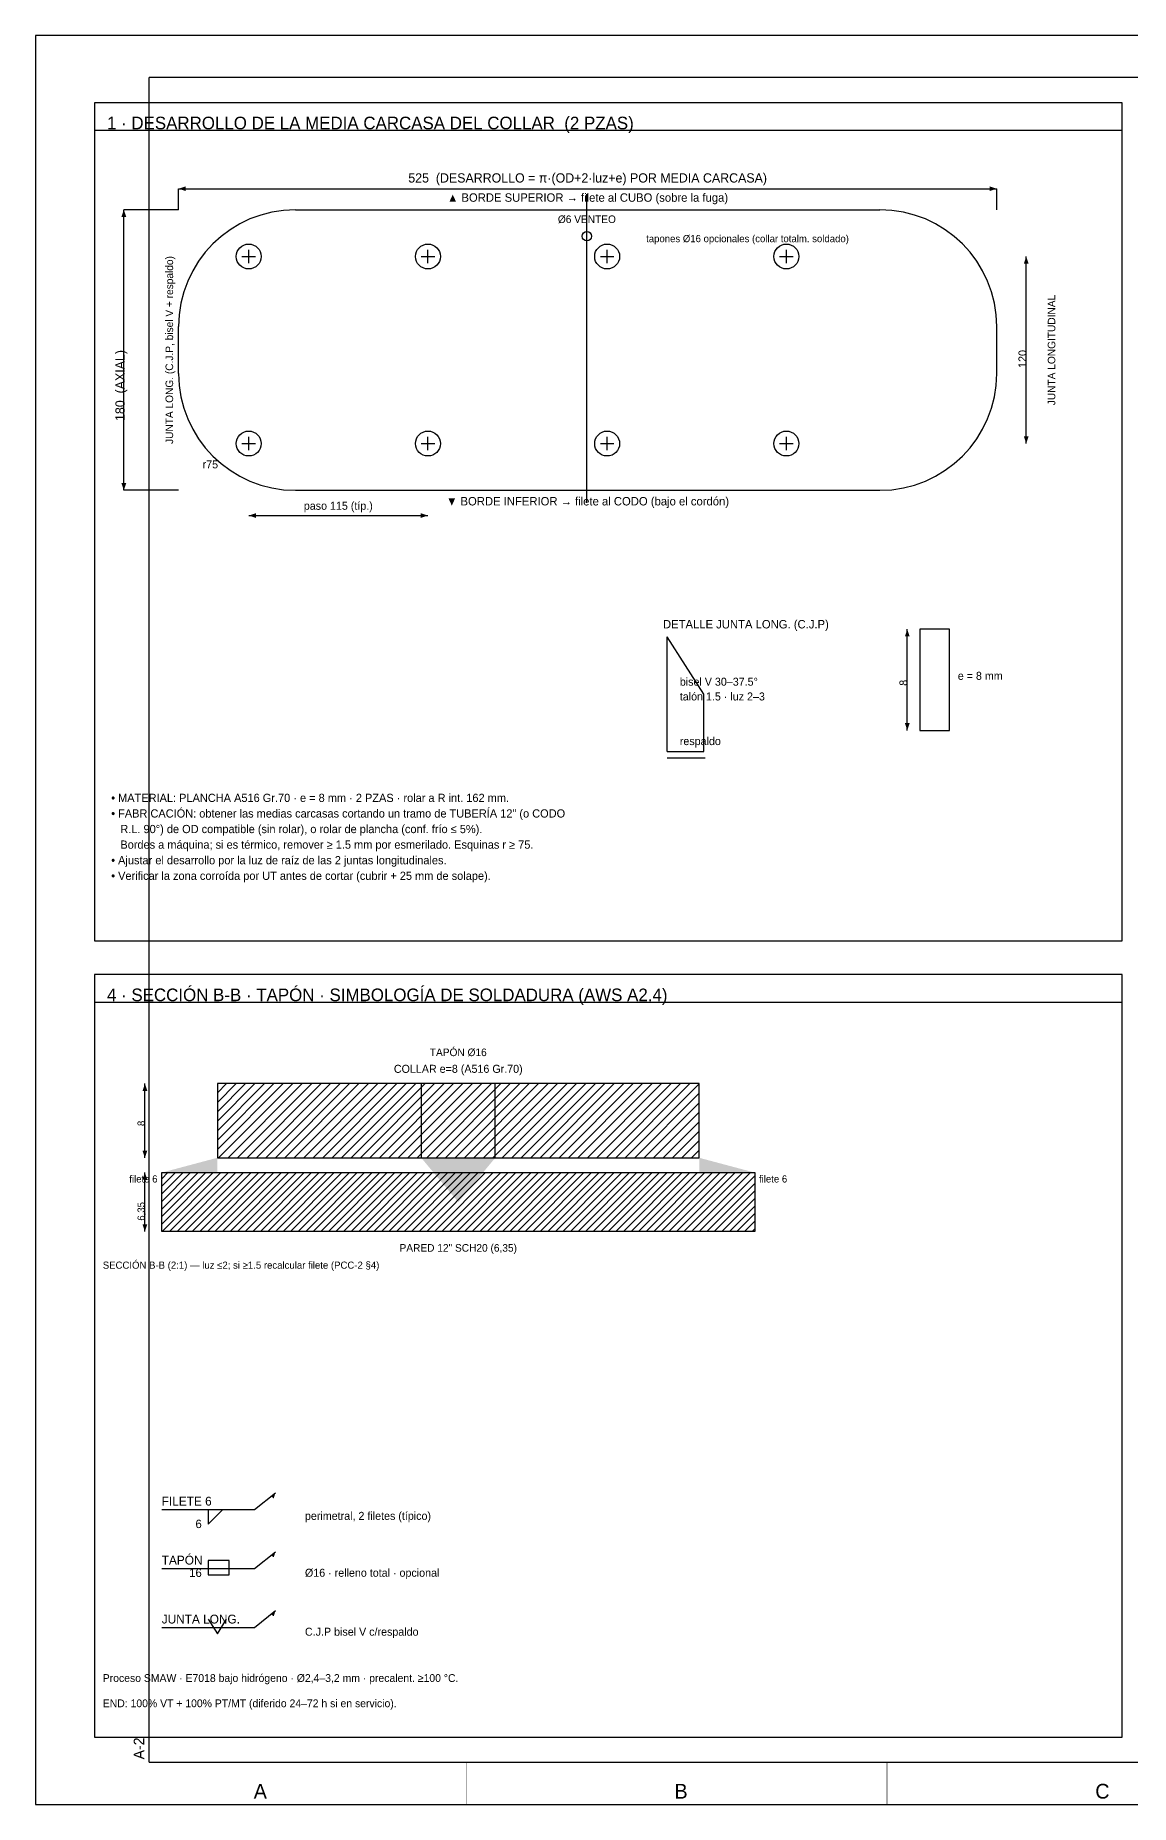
# Paper-space layout 'Title Block' of a CAD drawing. Header units: millimetres. Extents: x 0 to 639, y 0 to 420.
# Drawn here: x 0 to 260, y -0.1 to 420 of the extents above; entities that cross this region are included whole.
import ezdxf
from ezdxf.enums import TextEntityAlignment as Align

# ---------------------------------------------------------------- set-up
doc = ezdxf.new("R2010")
doc.units = ezdxf.units.MM
doc.header["$LTSCALE"] = 0.3
for name, color, linetype in [('FORMATO', 7, 'Continuous'), ('PA-AUX', 8, 'CONTINUOUS'), ('PA-COTA', 3, 'CONTINUOUS'), ('PA-EJE', 1, 'CONTINUOUS'), ('PA-FUGA', 1, 'CONTINUOUS'), ('PA-HATCH', 8, 'CONTINUOUS'), ('PA-OBJ', 7, 'CONTINUOUS'), ('PA-SOLD', 5, 'CONTINUOUS'), ('PA-TEXTO', 7, 'CONTINUOUS'), ('PA-TITULO', 5, 'CONTINUOUS')]:
    doc.layers.add(name, color=color, linetype=linetype)

psp = doc.layouts.new('Title Block')

# ---------------------------------------------------------------- hatches: boundary and pattern name
at = {"layer": 'PA-HATCH'}
h = psp.add_hatch(dxfattribs=at)
h.set_pattern_fill('ANSI31', scale=0.5)
h.paths.add_polyline_path([(43.2, 153.52), (157.6, 153.52), (157.6, 171.12), (43.2, 171.12)])
h = psp.add_hatch(dxfattribs=at)
h.set_pattern_fill('ANSI31', scale=0.4)
h.paths.add_polyline_path([(30, 150), (170.8, 150), (170.8, 136.03), (30, 136.03)])

# ---------------------------------------------------------------- linework, layer by layer
at = {"layer": 'FORMATO', "color": 6, "linetype": 'Continuous'}
for p, q in [((584, 410), (27, 410)), ((27, 10), (27, 410)), ((27, 10), (584, 10))]:
    psp.add_line(p, q, dxfattribs=at)
at = {"layer": 'FORMATO', "color": 1, "linetype": 'Continuous'}
psp.add_lwpolyline([(0, 0), (594, 0), (594, 420), (0, 420)], close=True, dxfattribs=at)
at = {"layer": 'FORMATO', "color": 2, "linetype": 'Continuous', "const_width": 0.1}
for points in [[(102.29, 10), (102.29, 0)], [(202.19, 10), (202.19, 0)]]:
    psp.add_lwpolyline(points, dxfattribs=at)
at = {"layer": 'PA-AUX', "color": 8}
for p, q in [((49.05, 367.5), (52.25, 367.5)), ((50.65, 365.9), (50.65, 369.1)), ((91.6, 367.5), (94.8, 367.5)), ((93.2, 365.9), (93.2, 369.1)), ((134.15, 367.5), (137.35, 367.5)), ((135.75, 365.9), (135.75, 369.1)), ((176.7, 367.5), (179.9, 367.5)), ((178.3, 365.9), (178.3, 369.1)), ((50.65, 321.5), (50.65, 324.7)), ((93.2, 321.5), (93.2, 324.7)), ((135.75, 321.5), (135.75, 324.7)), ((178.3, 321.5), (178.3, 324.7)), ((49.05, 323.1), (52.25, 323.1)), ((91.6, 323.1), (94.8, 323.1)), ((134.15, 323.1), (137.35, 323.1)), ((176.7, 323.1), (179.9, 323.1))]:
    psp.add_line(p, q, dxfattribs=at)
for centre in [(50.65, 367.5), (93.2, 367.5), (135.75, 367.5), (178.3, 367.5), (50.65, 323.1), (93.2, 323.1), (135.75, 323.1), (178.3, 323.1)]:
    psp.add_circle(centre, 2.96, dxfattribs=at)
at = {"layer": 'PA-COTA', "color": 3}
for p, q in [((34, 378.6), (34, 383.6)), ((34, 383.6), (228.25, 383.6)), ((228.25, 378.6), (228.25, 383.6)), ((34, 378.6), (21, 378.6)), ((21, 312), (21, 378.6)), ((235.25, 323.1), (235.25, 367.5)), ((34, 312), (21, 312)), ((50.65, 306), (93.2, 306)), ((207, 255), (207, 279)), ((26, 153.52), (26, 171.12)), ((26, 136.03), (26, 150))]:
    psp.add_line(p, q, dxfattribs=at)
for points in [[(34, 383.6), (35.71, 383.03), (35.71, 384.17)], [(228.25, 383.6), (226.54, 384.17), (226.54, 383.03)], [(21, 378.6), (20.43, 376.89), (21.57, 376.89)], [(235.25, 367.5), (234.68, 365.79), (235.82, 365.79)], [(235.25, 323.1), (235.82, 324.81), (234.68, 324.81)], [(21, 312), (21.57, 313.71), (20.43, 313.71)], [(50.65, 306), (52.36, 305.43), (52.36, 306.57)], [(93.2, 306), (91.49, 306.57), (91.49, 305.43)], [(207, 279), (206.43, 277.29), (207.57, 277.29)], [(207, 255), (207.57, 256.71), (206.43, 256.71)], [(26, 171.12), (25.43, 169.41), (26.57, 169.41)], [(26, 153.52), (26.57, 155.23), (25.43, 155.23)], [(26, 150), (25.43, 148.29), (26.57, 148.29)], [(26, 136.03), (26.57, 137.74), (25.43, 137.74)]]:
    psp.add_solid(points, dxfattribs=at)
at = {"layer": 'PA-EJE', "color": 1}
psp.add_line((130.94, 309.04), (130.94, 382.3), dxfattribs=at)
at = {"layer": 'PA-FUGA', "color": 1}
psp.add_circle((130.94, 372.31), 1.11, dxfattribs=at)
at = {"layer": 'PA-OBJ'}
for p, q in [((61.75, 378.6), (200.5, 378.6)), ((34, 339.75), (34, 350.85)), ((228.25, 339.75), (228.25, 350.85)), ((61.75, 312), (200.5, 312)), ((150, 250), (150, 277.2))]:
    psp.add_line(p, q, dxfattribs=at)
for points in [[(14, 205), (258, 205), (258, 404), (14, 404)], [(210, 255), (217, 255), (217, 279), (210, 279)], [(14, 16), (258, 16), (258, 197), (14, 197)], [(43.2, 153.52), (157.6, 153.52), (157.6, 171.12), (43.2, 171.12)], [(30, 150), (170.8, 150), (170.8, 136.03), (30, 136.03)]]:
    psp.add_lwpolyline(points, close=True, dxfattribs=at)
psp.add_lwpolyline([(150, 250), (158.7, 250), (158.7, 263.6), (150, 277.2)], dxfattribs=at)
for centre, start, end in [((61.75, 350.85), 90, 180), ((200.5, 350.85), 0, 90), ((61.75, 339.75), 180, 270), ((200.5, 339.75), 270, 360)]:
    psp.add_arc(centre, 27.75, start, end, dxfattribs=at)
at = {"layer": 'PA-SOLD', "color": 5}
for p, q in [((150, 248.5), (159, 248.5)), ((52, 70), (57, 74)), ((30, 70), (52, 70)), ((52, 56), (57, 60)), ((30, 56), (52, 56)), ((52, 42), (57, 46)), ((30, 42), (52, 42))]:
    psp.add_line(p, q, dxfattribs=at)
for points in [[(91.6, 153.52), (109.2, 153.52), (109.2, 171.12), (91.6, 171.12)], [(41, 54.5), (46, 54.5), (46, 57.9), (41, 57.9)]]:
    psp.add_lwpolyline(points, close=True, dxfattribs=at)
for points in [[(41, 70), (41, 66.5), (44.5, 70)], [(41, 44), (43.2, 40.5), (45.4, 44)]]:
    psp.add_lwpolyline(points, dxfattribs=at)
for points in [[(43.2, 153.52), (30, 150), (43.2, 150)], [(91.6, 153.52), (109.2, 153.52), (100.4, 143.01)], [(157.6, 153.52), (170.8, 150), (157.6, 150)], [(57, 74), (55.88, 73.16), (56.6, 72.66)], [(57, 60), (55.88, 59.16), (56.6, 58.66)], [(57, 46), (55.88, 45.16), (56.6, 44.66)]]:
    psp.add_solid(points, dxfattribs=at)
at = {"layer": 'PA-TITULO', "color": 5}
for p, q in [((14, 397.5), (258, 397.5)), ((14, 190.5), (258, 190.5))]:
    psp.add_line(p, q, dxfattribs=at)

# ---------------------------------------------------------------- texts
at = {"layer": 'FORMATO', "color": 2, "linetype": 'Continuous'}
psp.add_text('A-2', height=2.498, rotation=90, dxfattribs=at).set_placement((25.85, 10.69))
for s, p in [('A', (51.84, 1.38)), ('B', (151.74, 1.38)), ('C', (251.64, 1.38))]:
    psp.add_text(s, height=3.5, dxfattribs=at).set_placement(p)
at = {"layer": 'PA-COTA', "color": 3}
for s, height, p in [('525  (DESARROLLO = π·(OD+2·luz+e) POR MEDIA CARCASA)', 2.2, (131.12, 384.4)), ('paso 115 (típ.)', 1.9, (71.92, 306.8))]:
    psp.add_text(s, height=height, dxfattribs=at).set_placement(p, align=Align.BOTTOM_CENTER)
for s, height, p in [('180  (AXIAL)', 2.2, (20.1, 345.3)), ('120', 1.9, (234.35, 345.3)), ('8', 1.9, (206.1, 267)), ('8', 1.7, (25.1, 162.32)), ('6,35', 1.7, (25.1, 143.01))]:
    psp.add_text(s, height=height, rotation=90, dxfattribs=at).set_placement(p, align=Align.MIDDLE_RIGHT)
psp.add_text('r75', height=1.9, dxfattribs=at).set_placement((39.7, 317.2))
at = {"layer": 'PA-SOLD', "color": 5}
for s, p in [('JUNTA LONG. (C.J.P, bisel V + respaldo)', (31.8, 345.3)), ('JUNTA LONGITUDINAL', (241.25, 345.3))]:
    psp.add_text(s, height=1.8, rotation=90, dxfattribs=at).set_placement(p, align=Align.MIDDLE_CENTER)
for s, height, p in [('filete 6', 1.7, (29, 148.5)), ('6', 2, (39.5, 66.6)), ('16', 2, (39.5, 55))]:
    psp.add_text(s, height=height, dxfattribs=at).set_placement(p, align=Align.MIDDLE_RIGHT)
psp.add_text('filete 6', height=1.7, dxfattribs=at).set_placement((171.8, 148.5), align=Align.MIDDLE_LEFT)
at = {"layer": 'PA-TEXTO', "color": 7}
for s, height, p in [('▲ BORDE SUPERIOR → filete al CUBO (sobre la fuga)', 2, (131.12, 379.9)), ('COLLAR e=8 (A516 Gr.70)', 1.9, (100.4, 173.12))]:
    psp.add_text(s, height=height, dxfattribs=at).set_placement(p, align=Align.BOTTOM_CENTER)
at = {"layer": 'PA-TEXTO', "color": 1}
psp.add_text('Ø6 VENTEO', height=1.8, dxfattribs=at).set_placement((130.94, 374.91), align=Align.BOTTOM_CENTER)
at = {"layer": 'PA-TEXTO', "color": 8}
psp.add_text('tapones Ø16 opcionales (collar totalm. soldado)', height=1.7, dxfattribs=at).set_placement((145, 370.9))
at = {"layer": 'PA-TEXTO', "color": 7}
for s, height, p in [('▼ BORDE INFERIOR → filete al CODO (bajo el cordón)', 2, (131.12, 310.4)), ('PARED 12" SCH20 (6,35)', 1.8, (100.4, 133.03))]:
    psp.add_text(s, height=height, dxfattribs=at).set_placement(p, align=Align.TOP_CENTER)
for s, height, p in [('e = 8 mm', 1.9, (219, 267)), ('bisel V 30–37.5°', 1.9, (153, 265.6)), ('talón 1.5 · luz 2–3', 1.9, (153, 262.1)), ('respaldo', 1.9, (153, 251.5)), ('• MATERIAL: PLANCHA A516 Gr.70 · e = 8 mm · 2 PZAS · rolar a R int. 162 mm.', 1.95, (18, 238)), ('• FABRICACIÓN: obtener las medias carcasas cortando un tramo de TUBERÍA 12" (o CODO', 1.95, (18, 234.3)), ('   R.L. 90°) de OD compatible (sin rolar), o rolar de plancha (conf. frío ≤ 5%).', 1.95, (18, 230.6)), ('   Bordes a máquina; si es térmico, remover ≥ 1.5 mm por esmerilado. Esquinas r ≥ 75.', 1.95, (18, 226.9)), ('• Ajustar el desarrollo por la luz de raíz de las 2 juntas longitudinales.', 1.95, (18, 223.2)), ('• Verificar la zona corroída por UT antes de cortar (cubrir + 25 mm de solape).', 1.95, (18, 219.5))]:
    psp.add_text(s, height=height, dxfattribs=at).set_placement(p)
at = {"layer": 'PA-TEXTO', "color": 5}
psp.add_text('TAPÓN Ø16', height=1.8, dxfattribs=at).set_placement((100.4, 177.12), align=Align.BOTTOM_CENTER)
at = {"layer": 'PA-TEXTO', "color": 8}
for s, height, p in [('SECCIÓN B-B (2:1) — luz ≤2; si ≥1.5 recalcular filete (PCC-2 §4)', 1.7, (16, 128.03)), ('Proceso SMAW · E7018 bajo hidrógeno · Ø2,4–3,2 mm · precalent. ≥100 °C.', 1.85, (16, 30)), ('END: 100% VT + 100% PT/MT (diferido 24–72 h si en servicio).', 1.85, (16, 24))]:
    psp.add_text(s, height=height, dxfattribs=at).set_placement(p, align=Align.MIDDLE_LEFT)
at = {"layer": 'PA-TEXTO', "color": 7}
for s, p in [('perimetral, 2 filetes (típico)', (64, 68.5)), ('Ø16 · relleno total · opcional', (64, 55)), ('C.J.P bisel V c/respaldo', (64, 41))]:
    psp.add_text(s, height=1.9, dxfattribs=at).set_placement(p, align=Align.MIDDLE_LEFT)
at = {"layer": 'PA-TITULO', "color": 5}
for s, height, p in [('1 · DESARROLLO DE LA MEDIA CARCASA DEL COLLAR  (2 PZAS)', 3, (17, 399.2)), ('4 · SECCIÓN B-B · TAPÓN · SIMBOLOGÍA DE SOLDADURA (AWS A2.4)', 3, (17, 192.2)), ('FILETE 6', 2.1, (30, 72)), ('TAPÓN', 2.1, (30, 58)), ('JUNTA LONG.', 2.1, (30, 44))]:
    psp.add_text(s, height=height, dxfattribs=at).set_placement(p, align=Align.MIDDLE_LEFT)
psp.add_text('DETALLE JUNTA LONG. (C.J.P)', height=2, dxfattribs=at).set_placement((149, 279.2))

doc.saveas('drawing.dxf')
